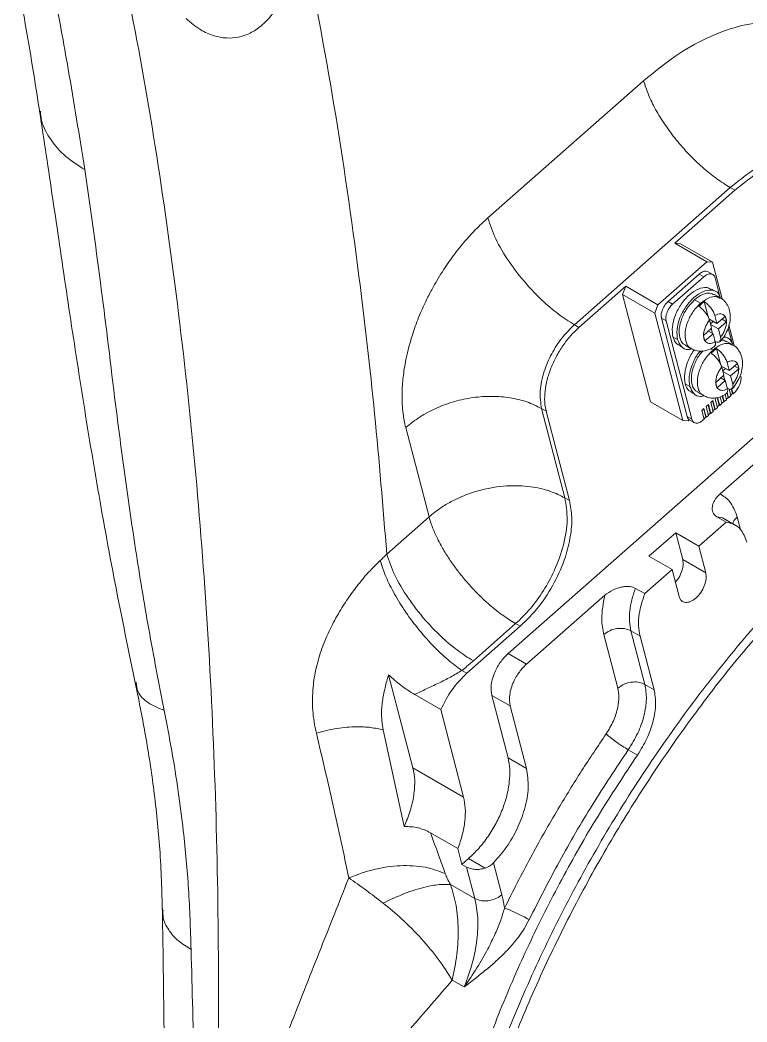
# Model space of a CAD drawing. Header units: millimetres. Extents: x 169 to 14583, y -399 to 10804.
# Drawn here: x 13007.9 to 13119.6, y 7380.2 to 7534.1 of the extents above; entities that cross this region are included whole.
import ezdxf

# ---------------------------------------------------------------- set-up
doc = ezdxf.new("R2010")
doc.units = ezdxf.units.MM
doc.header["$LTSCALE"] = 35

msp = doc.modelspace()

# ---------------------------------------------------------------- linework, layer by layer
at = {"color": 7, "linetype": 'Continuous', "lineweight": 18}
for p, q in [((13103.719, 7524.786), (13079.78, 7503.718)), ((13117.016, 7508.369), (13093.077, 7487.3)), ((13117.016, 7508.369), (13117.724, 7507.961)), ((13117.724, 7507.961), (13108.49, 7499.834)), ((13109.353, 7499.75), (13108.49, 7499.834)), ((13108.49, 7499.834), (13113.44, 7496.977)), ((13109.353, 7499.75), (13114.303, 7496.892)), ((13113.44, 7496.977), (13105.916, 7490.355)), ((13114.303, 7496.892), (13113.44, 7496.977)), ((13114.303, 7496.892), (13115.764, 7491.3)), ((13112.251, 7495.087), (13107.463, 7490.873)), ((13112.958, 7494.678), (13108.17, 7490.465)), ((13112.251, 7495.087), (13112.958, 7494.678)), ((13114.338, 7495.025), (13113.63, 7495.433)), ((13115.43, 7491.657), (13114.685, 7494.51)), ((13100.966, 7493.213), (13093.784, 7486.892)), ((13100.966, 7493.213), (13100.461, 7491.924)), ((13105.916, 7490.355), (13100.966, 7493.213)), ((13100.461, 7491.924), (13104.766, 7475.453)), ((13105.411, 7489.067), (13100.461, 7491.924)), ((13114.899, 7492.344), (13114.192, 7492.752)), ((13115.515, 7491.413), (13114.596, 7491.943)), ((13105.916, 7490.355), (13105.411, 7489.067)), ((13107.463, 7490.873), (13108.17, 7490.465)), ((13112.459, 7490.603), (13111.54, 7491.134)), ((13112.603, 7490.515), (13112.2, 7490.126)), ((13113.02, 7490.848), (13112.603, 7490.515)), ((13113.635, 7488.495), (13113.02, 7490.848)), ((13109.716, 7472.596), (13105.411, 7489.067)), ((13106.454, 7488.296), (13110.4, 7473.198)), ((13107.161, 7487.888), (13106.454, 7488.296)), ((13114.656, 7488.725), (13114.984, 7487.471)), ((13116.233, 7488.571), (13114.984, 7487.471)), ((13116.233, 7488.571), (13116.249, 7488.585)), ((13116.267, 7488.515), (13116.249, 7488.585)), ((13116.267, 7488.515), (13116.446, 7487.832)), ((13093.077, 7487.3), (13093.784, 7486.892)), ((13107.161, 7487.888), (13111.107, 7472.79)), ((13114.163, 7486.749), (13112.913, 7485.649)), ((13114.984, 7487.471), (13113.711, 7488.206)), ((13113.835, 7488.003), (13114.163, 7486.749)), ((13114.406, 7487.805), (13113.984, 7487.434)), ((13114.01, 7487.334), (13115.199, 7486.648)), ((13115.199, 7486.648), (13116.448, 7487.748)), ((13116.464, 7487.761), (13115.769, 7488.163)), ((13116.464, 7487.761), (13116.446, 7487.832)), ((13116.464, 7487.761), (13116.448, 7487.748)), ((13117.314, 7484.45), (13116.705, 7486.779)), ((13116.824, 7487.247), (13117.648, 7484.094)), ((13108.927, 7485.036), (13108.22, 7485.444)), ((13112.897, 7485.635), (13112.913, 7485.649)), ((13112.897, 7485.635), (13112.916, 7485.565)), ((13113.094, 7484.882), (13112.916, 7485.565)), ((13113.128, 7484.826), (13114.378, 7485.925)), ((13114.378, 7485.925), (13113.683, 7486.327)), ((13114.294, 7485.974), (13114.105, 7486.698)), ((13114.706, 7484.672), (13114.378, 7485.925)), ((13115.526, 7485.394), (13115.199, 7486.648)), ((13116.783, 7485.138), (13116.076, 7485.546)), ((13109.088, 7484.155), (13109.795, 7483.747)), ((13110.099, 7484.148), (13111.018, 7483.617)), ((13113.094, 7484.882), (13113.113, 7484.812)), ((13113.128, 7484.826), (13113.113, 7484.812)), ((13114.904, 7483.642), (13114.486, 7483.309)), ((13115.519, 7481.289), (13114.904, 7483.642)), ((13117.399, 7484.207), (13116.479, 7484.737)), ((13114.343, 7483.397), (13113.967, 7483.614)), ((13114.486, 7483.309), (13114.083, 7482.92)), ((13116.867, 7480.265), (13115.594, 7481)), ((13115.718, 7480.797), (13116.046, 7479.543)), ((13116.289, 7480.599), (13115.867, 7480.227)), ((13116.539, 7481.519), (13116.867, 7480.265)), ((13118.116, 7481.365), (13116.867, 7480.265)), ((13118.347, 7480.555), (13117.652, 7480.957)), ((13118.116, 7481.365), (13118.132, 7481.379)), ((13118.151, 7481.309), (13118.132, 7481.379)), ((13118.151, 7481.309), (13118.329, 7480.626)), ((13118.347, 7480.555), (13118.329, 7480.626)), ((13116.046, 7479.543), (13114.796, 7478.443)), ((13116.261, 7478.719), (13115.566, 7479.121)), ((13115.893, 7480.128), (13117.082, 7479.442)), ((13116.177, 7478.768), (13115.988, 7479.492)), ((13117.082, 7479.442), (13118.332, 7480.541)), ((13117.41, 7478.188), (13117.082, 7479.442)), ((13118.347, 7480.555), (13118.332, 7480.541)), ((13110.104, 7478.238), (13110.811, 7477.83)), ((13114.781, 7478.429), (13114.796, 7478.443)), ((13114.781, 7478.429), (13114.799, 7478.359)), ((13114.978, 7477.676), (13114.799, 7478.359)), ((13114.978, 7477.676), (13114.996, 7477.606)), ((13115.012, 7477.62), (13114.996, 7477.606)), ((13115.012, 7477.62), (13116.261, 7478.719)), ((13116.589, 7477.466), (13116.261, 7478.719)), ((13117.45, 7476.684), (13117.234, 7477.513)), ((13110.971, 7476.949), (13111.679, 7476.541)), ((13111.982, 7476.942), (13112.901, 7476.411)), ((13114.669, 7476.059), (13115.056, 7474.577)), ((13115.328, 7474.919), (13115.013, 7476.123)), ((13115.398, 7474.878), (13115.07, 7476.134)), ((13115.466, 7476.23), (13115.74, 7475.179)), ((13116.012, 7475.521), (13115.787, 7476.379)), ((13116.082, 7475.48), (13115.841, 7476.404)), ((13116.216, 7476.577), (13116.424, 7475.781)), ((13116.402, 7475.865), (13116.696, 7476.123)), ((13116.696, 7476.123), (13116.531, 7476.754)), ((13116.766, 7476.082), (13116.552, 7476.904)), ((13116.696, 7476.123), (13116.766, 7476.082)), ((13117.108, 7476.383), (13116.766, 7476.082)), ((13116.835, 7477.429), (13117.108, 7476.383)), ((13117.086, 7476.467), (13117.38, 7476.725)), ((13117.38, 7476.725), (13117.188, 7477.458)), ((13117.38, 7476.725), (13117.45, 7476.684)), ((13117.621, 7476.835), (13117.45, 7476.684)), ((13082.9, 7436.794), (13126.489, 7475.156)), ((13088.031, 7474.417), (13088.738, 7474.009)), ((13088.031, 7474.417), (13091.618, 7460.691)), ((13104.766, 7475.453), (13109.716, 7472.596)), ((13112.988, 7474.445), (13112.646, 7474.144)), ((13113.346, 7473.072), (13112.988, 7474.445)), ((13113.672, 7475.047), (13113.33, 7474.746)), ((13113.33, 7474.746), (13113.688, 7473.373)), ((13113.96, 7473.715), (13113.623, 7475.004)), ((13114.03, 7473.674), (13113.672, 7475.047)), ((13114.356, 7475.649), (13114.014, 7475.348)), ((13114.014, 7475.348), (13114.372, 7473.975)), ((13114.644, 7474.317), (13114.307, 7475.606)), ((13114.714, 7474.276), (13114.356, 7475.649)), ((13115.056, 7474.577), (13114.714, 7474.276)), ((13115.035, 7474.661), (13115.328, 7474.919)), ((13115.328, 7474.919), (13115.398, 7474.878)), ((13115.74, 7475.179), (13115.398, 7474.878)), ((13115.718, 7475.263), (13116.012, 7475.521)), ((13116.012, 7475.521), (13116.082, 7475.48)), ((13116.424, 7475.781), (13116.082, 7475.48)), ((13088.738, 7474.009), (13092.325, 7460.283)), ((13110.4, 7473.198), (13111.107, 7472.79)), ((13112.646, 7474.144), (13113.004, 7472.771)), ((13113.276, 7473.113), (13112.939, 7474.402)), ((13112.983, 7472.855), (13113.276, 7473.113)), ((13113.276, 7473.113), (13113.346, 7473.072)), ((13113.688, 7473.373), (13113.346, 7473.072)), ((13113.667, 7473.457), (13113.96, 7473.715)), ((13113.96, 7473.715), (13114.03, 7473.674)), ((13114.372, 7473.975), (13114.03, 7473.674)), ((13114.351, 7474.059), (13114.644, 7474.317)), ((13114.644, 7474.317), (13114.714, 7474.276)), ((13067.165, 7471.511), (13070.752, 7457.785)), ((13110.579, 7472.511), (13109.716, 7472.596)), ((13110.762, 7472.673), (13110.579, 7472.511)), ((13110.747, 7472.682), (13111.454, 7472.274)), ((13113.004, 7472.771), (13112.833, 7472.621)), ((13115.45, 7461.319), (13126.489, 7471.034)), ((13092.325, 7460.283), (13091.618, 7460.691)), ((13070.752, 7457.785), (13064.256, 7452.068)), ((13114.964, 7457.799), (13116.378, 7456.983)), ((13118.608, 7455.822), (13118.105, 7457.746)), ((13112.177, 7453.286), (13116.378, 7456.983)), ((13117.69, 7456.573), (13116.276, 7457.389)), ((13108.642, 7455.327), (13104.538, 7451.715)), ((13112.177, 7453.286), (13108.642, 7455.327)), ((13109.718, 7451.209), (13108.642, 7455.327)), ((13113.253, 7449.168), (13112.177, 7453.286)), ((13108.073, 7449.674), (13104.538, 7451.715)), ((13113.253, 7449.168), (13109.718, 7451.209)), ((13103.873, 7445.977), (13108.073, 7449.674)), ((13108.073, 7449.674), (13109.15, 7445.556)), ((13103.873, 7445.977), (13102.459, 7446.793)), ((13085.728, 7435.161), (13097.729, 7445.723)), ((13084.756, 7440.959), (13076.548, 7433.736)), ((13084.049, 7441.367), (13077.553, 7435.651)), ((13084.049, 7441.367), (13084.756, 7440.959)), ((13097.586, 7439.687), (13099.738, 7431.452)), ((13101.759, 7440.268), (13103.173, 7439.452)), ((13103.911, 7432.033), (13101.759, 7440.268)), ((13105.325, 7431.217), (13103.173, 7439.452)), ((13085.728, 7435.161), (13082.9, 7436.794)), ((13064.532, 7433.516), (13068.27, 7419.215)), ((13075.779, 7434.179), (13076.548, 7433.736)), ((13103.911, 7432.033), (13105.325, 7431.217)), ((13068.557, 7430.47), (13072.533, 7428.175)), ((13082.888, 7420.744), (13080.377, 7430.352)), ((13080.377, 7430.352), (13083.205, 7428.719)), ((13085.716, 7419.111), (13083.205, 7428.719)), ((13072.533, 7428.175), (13076.048, 7414.724)), ((13063.692, 7425.037), (13066.929, 7410.199)), ((13085.716, 7419.111), (13082.888, 7420.744)), ((13101.358, 7421.993), (13102.772, 7421.177)), ((13068.27, 7419.215), (13076.048, 7414.724)), ((13070.958, 7409.238), (13075.173, 7406.804)), ((13075.173, 7406.804), (13075.806, 7404.382)), ((13075.806, 7404.382), (13076.832, 7405.285)), ((13079.377, 7403.816), (13076.832, 7405.285)), ((13075.806, 7404.382), (13076.513, 7403.974)), ((13076.513, 7403.974), (13077.778, 7399.136)), ((13081.951, 7399.717), (13080.67, 7404.62)), ((13074.04, 7401.293), (13077.778, 7399.136)), ((13074.32, 7386.605), (13076.163, 7385.54))]:
    msp.add_line(p, q, dxfattribs=at)
for points in [[(13022.461, 7548.462), (13024.002, 7540.716), (13027.086, 7525.225), (13030.787, 7501.252), (13033.806, 7476.773), (13036.073, 7451.757), (13037.608, 7426.248), (13038.387, 7400.26), (13038.477, 7373.855), (13037.91, 7355.906), (13037.627, 7346.931)], [(13103.719, 7524.786), (13103.935, 7524.09), (13104.366, 7522.697), (13105.505, 7520.389), (13106.953, 7518.032), (13108.693, 7515.695), (13110.647, 7513.471), (13112.741, 7511.454), (13114.904, 7509.686), (13116.312, 7508.808), (13117.016, 7508.369)], [(13067.165, 7471.511), (13067.875, 7472.079), (13069.297, 7473.215), (13071.865, 7474.556), (13074.631, 7475.562), (13077.524, 7476.171), (13080.427, 7476.369), (13083.221, 7476.138), (13085.834, 7475.519), (13087.298, 7474.785), (13088.031, 7474.417)], [(13101.759, 7440.268), (13101.668, 7440.734), (13101.485, 7441.664), (13101.55, 7443.294), (13101.845, 7445.02), (13102.254, 7446.202), (13102.459, 7446.793)], [(13097.586, 7439.687), (13097.886, 7439.905), (13098.488, 7440.342), (13099.657, 7440.656), (13100.832, 7440.668), (13101.45, 7440.402), (13101.759, 7440.268)], [(13101.358, 7421.993), (13101.873, 7422.831), (13102.905, 7424.506), (13103.843, 7427.23), (13104.268, 7429.863), (13104.03, 7431.31), (13103.911, 7432.033)], [(13097.95, 7424.424), (13098.151, 7424.248), (13098.552, 7423.895), (13099.467, 7423.213), (13100.466, 7422.529), (13101.06, 7422.172), (13101.358, 7421.993)], [(13086.127, 7395.889), (13087.647, 7398.883), (13090.687, 7404.871), (13095.788, 7413.614), (13099.501, 7419.2), (13101.358, 7421.993)], [(13077.778, 7399.136), (13077.966, 7398.167), (13078.341, 7396.231), (13078.172, 7392.827), (13077.508, 7389.223), (13076.611, 7386.768), (13076.163, 7385.54)]]:
    msp.add_open_spline(points, degree=3, dxfattribs=at)
for points, knots in [([(13051.452, 7546.74), (13053.076, 7538.228), (13056.323, 7521.208), (13059.826, 7496.7), (13062.495, 7473.665), (13063.669, 7459.268), (13064.256, 7452.068)], [0, 0, 0, 0, 0.2800285, 0.5599889, 0.7799691, 1, 1, 1, 1]), ([(13007.909, 7538.044), (13008.165, 7536.642), (13009.253, 7530.692), (13010.205, 7524.601), (13010.933, 7519.946)], [0, 0, 0, 0, 0.2356399, 1, 1, 1, 1]), ([(13017.849, 7511.139), (13017.025, 7516.304), (13015.553, 7525.527), (13013.878, 7534.544), (13013.142, 7538.512)], [0, 0, 0, 0, 0.5599843, 1, 1, 1, 1]), ([(13033.433, 7534.342), (13034.141, 7533.729), (13035.393, 7532.646), (13037.576, 7531.673), (13039.564, 7531.281), (13041.486, 7531.422), (13043.332, 7532.058), (13045.14, 7533.272), (13046.909, 7535.175), (13047.749, 7536.815), (13048.221, 7537.736)], [0, 0, 0, 0, 0.1577271, 0.2789165, 0.3818941, 0.477053, 0.5787531, 0.6868231, 0.8238912, 1, 1, 1, 1]), ([(13138.253, 7521.414), (13137.75, 7522.951), (13136.743, 7526.025), (13134.215, 7529.557), (13131.022, 7532.141), (13127.194, 7533.642), (13122.892, 7534.02), (13118.253, 7533.289), (13113.426, 7531.481), (13108.509, 7528.707), (13105.316, 7526.093), (13103.719, 7524.786)], [0, 0, 0, 0, 0.1119974, 0.2239963, 0.3359922, 0.4479925, 0.5599873, 0.6699927, 0.7799935, 0.8899976, 1, 1, 1, 1]), ([(13010.908, 7520.111), (13011.587, 7515.633), (13012.95, 7506.642), (13015.008, 7492.533), (13017.21, 7477.975), (13019.669, 7462.97), (13022.44, 7447.592), (13024.615, 7437.079), (13025.703, 7431.816)], [0, 0, 0, 0, 0.1640441, 0.3293279, 0.4957823, 0.6633364, 0.8314505, 1, 1, 1, 1]), ([(13017.849, 7511.139), (13016.832, 7511.789), (13014.742, 7513.123), (13012.536, 7515.718), (13011.22, 7518.102), (13011.08, 7519.654), (13011.037, 7520.129)], [0, 0, 0, 0, 0.2757729, 0.5664587, 0.8671048, 1, 1, 1, 1]), ([(13132.032, 7513.687), (13131.213, 7513.847), (13129.576, 7514.167), (13126.816, 7513.844), (13123.761, 7512.871), (13120.432, 7511.138), (13118.155, 7509.292), (13117.016, 7508.369)], [0, 0, 0, 0, 0.1867038, 0.3734076, 0.5601115, 0.7800557, 1, 1, 1, 1]), ([(13132.739, 7513.279), (13131.629, 7513.466), (13129.41, 7513.842), (13125.586, 7512.943), (13121.615, 7511.082), (13119.021, 7509.001), (13117.724, 7507.961)], [0, 0, 0, 0, 0.2499882, 0.4999983, 0.7499536, 1, 1, 1, 1]), ([(13030.057, 7428.01), (13029.241, 7432.211), (13027.612, 7440.603), (13025.624, 7452.797), (13023.907, 7464.676), (13022.146, 7478.417), (13020.323, 7493.909), (13018.674, 7505.398), (13017.849, 7511.139)], [0, 0, 0, 0, 0.1408703, 0.2814263, 0.4216432, 0.5615384, 0.7808991, 1, 1, 1, 1]), ([(13079.78, 7503.718), (13079.129, 7503.116), (13077.608, 7501.71), (13075.527, 7499.314), (13073.883, 7497.1), (13072.752, 7495.398), (13071.895, 7494.005), (13070.999, 7492.409), (13070.221, 7490.87), (13069.549, 7489.395), (13068.825, 7487.649), (13067.942, 7485.123), (13067.184, 7482.153), (13066.8, 7479.692), (13066.643, 7477.936), (13066.587, 7476.569), (13066.613, 7475.089), (13066.732, 7473.753), (13066.918, 7472.542), (13067.078, 7471.872), (13067.165, 7471.511)], [0, 0, 0, 0, 0.0734284, 0.17154, 0.2499302, 0.2866723, 0.3283551, 0.3749834, 0.4265398, 0.4604484, 0.5, 0.5734284, 0.67154, 0.7499302, 0.7866723, 0.8283551, 0.8749834, 0.9265398, 0.9604487, 1, 1, 1, 1]), ([(13079.78, 7503.718), (13080.131, 7502.66), (13080.834, 7500.546), (13082.946, 7496.984), (13085.439, 7493.753), (13088.059, 7491.045), (13090.592, 7488.869), (13092.249, 7487.823), (13093.077, 7487.3)], [0, 0, 0, 0, 0.1865539, 0.3731079, 0.5596618, 0.7064412, 0.8532206, 1, 1, 1, 1]), ([(13113.62, 7495.411), (13113.489, 7495.473), (13113.238, 7495.592), (13112.734, 7495.451), (13112.412, 7495.208), (13112.251, 7495.087)], [0, 0, 0, 0, 0.3494291, 0.6747146, 1, 1, 1, 1]), ([(13114.685, 7494.51), (13114.657, 7494.594), (13114.601, 7494.762), (13114.401, 7495.008), (13114.037, 7495.147), (13113.595, 7495.086), (13113.225, 7494.896), (13113.048, 7494.751), (13112.958, 7494.678)], [0, 0, 0, 0, 0.1244864, 0.246139, 0.5005098, 0.754359, 0.8757743, 1, 1, 1, 1]), ([(13114.155, 7492.682), (13113.924, 7492.82), (13113.368, 7493.153), (13112.124, 7492.873), (13110.723, 7491.979), (13109.445, 7490.522), (13108.515, 7488.765), (13108.022, 7486.927), (13108.154, 7485.938), (13108.22, 7485.444)], [0, 0, 0, 0, 0.10550758, 0.25458965, 0.40367172, 0.55275379, 0.70183586, 0.85091793, 1, 1, 1, 1]), ([(13115.487, 7491.556), (13115.39, 7491.766), (13115.115, 7492.365), (13114.164, 7492.705), (13112.843, 7492.478), (13111.426, 7491.568), (13110.156, 7490.112), (13109.22, 7488.357), (13108.734, 7486.52), (13108.863, 7485.531), (13108.927, 7485.036)], [0, 0, 0, 0, 0.0712596, 0.2038821, 0.3365714, 0.4692553, 0.6019446, 0.7346284, 0.8673175, 1, 1, 1, 1]), ([(13114.559, 7491.874), (13114.368, 7491.986), (13113.883, 7492.271), (13112.777, 7492.044), (13111.953, 7491.437), (13111.54, 7491.134)], [0, 0, 0, 0, 0.2460213, 0.6230107, 1, 1, 1, 1]), ([(13115.474, 7491.346), (13115.284, 7491.457), (13114.8, 7491.74), (13113.696, 7491.514), (13112.872, 7490.907), (13112.459, 7490.603)], [0, 0, 0, 0, 0.2445636, 0.6222818, 1, 1, 1, 1]), ([(13115.461, 7484.715), (13115.463, 7484.717), (13115.741, 7484.987), (13116.202, 7485.659), (13116.742, 7486.744), (13117.03, 7487.88), (13117.056, 7488.956), (13116.834, 7489.921), (13116.364, 7490.717), (13115.89, 7491.231), (13115.554, 7491.37), (13115.495, 7491.394)], [0, 0, 0, 0, 0.0009641, 0.1496511, 0.2993877, 0.4536806, 0.5964083, 0.7281584, 0.8524073, 0.9741134, 1, 1, 1, 1]), ([(13107.463, 7490.873), (13107.269, 7490.67), (13106.881, 7490.265), (13106.528, 7489.502), (13106.377, 7488.813), (13106.428, 7488.469), (13106.454, 7488.296)], [0, 0, 0, 0, 0.279619, 0.5592379, 0.779619, 1, 1, 1, 1]), ([(13108.17, 7490.465), (13108.083, 7490.382), (13107.91, 7490.218), (13107.597, 7489.806), (13107.295, 7489.211), (13107.126, 7488.604), (13107.106, 7488.165), (13107.142, 7487.981), (13107.161, 7487.888)], [0, 0, 0, 0, 0.1244864, 0.246139, 0.5005098, 0.754359, 0.8757743, 1, 1, 1, 1]), ([(13111.54, 7491.134), (13111.149, 7490.733), (13110.368, 7489.93), (13109.531, 7488.317), (13109.109, 7486.685), (13109.204, 7485.291), (13109.587, 7484.414), (13110.023, 7484.257), (13110.135, 7484.217)], [0, 0, 0, 0, 0.18700659, 0.37401318, 0.56101977, 0.74802636, 0.93503295, 1, 1, 1, 1]), ([(13112.459, 7490.603), (13112.069, 7490.202), (13111.287, 7489.4), (13110.45, 7487.786), (13110.028, 7486.154), (13110.123, 7484.76), (13110.508, 7483.882), (13110.945, 7483.725), (13111.059, 7483.684)], [0, 0, 0, 0, 0.1868278, 0.3736555, 0.5604833, 0.747311, 0.9341388, 1, 1, 1, 1]), ([(13112.2, 7490.126), (13112.377, 7489.995), (13112.736, 7489.728), (13113.232, 7489.155), (13113.648, 7488.546), (13113.773, 7488.183), (13113.835, 7488.003)], [0, 0, 0, 0, 0.2437603, 0.4956334, 0.7503746, 1, 1, 1, 1]), ([(13112.603, 7490.515), (13112.576, 7490.532), (13112.528, 7490.563), (13112.48, 7490.591), (13112.459, 7490.603)], [0, 0, 0, 0, 0.55998765, 1, 1, 1, 1]), ([(13114.656, 7488.725), (13114.594, 7488.906), (13114.468, 7489.27), (13114.052, 7489.879), (13113.556, 7490.451), (13113.197, 7490.717), (13113.02, 7490.848)], [0, 0, 0, 0, 0.2501593, 0.5054568, 0.7567462, 1, 1, 1, 1]), ([(13116.233, 7488.571), (13116.145, 7488.675), (13115.968, 7488.883), (13115.578, 7488.993), (13115.135, 7488.964), (13114.816, 7488.805), (13114.656, 7488.725)], [0, 0, 0, 0, 0.2509654, 0.5007108, 0.750145, 1, 1, 1, 1]), ([(13116.446, 7487.832), (13116.431, 7487.976), (13116.405, 7488.233), (13116.309, 7488.428), (13116.267, 7488.515)], [0, 0, 0, 0, 0.5593966, 1, 1, 1, 1]), ([(13093.077, 7487.3), (13092.424, 7486.655), (13091.117, 7485.364), (13089.515, 7482.847), (13088.304, 7480.022), (13087.649, 7476.997), (13087.904, 7475.277), (13088.031, 7474.417)], [0, 0, 0, 0, 0.1867813, 0.3735626, 0.560344, 0.780172, 1, 1, 1, 1]), ([(13093.784, 7486.892), (13093.345, 7486.475), (13092.464, 7485.636), (13091.281, 7484.084), (13090.251, 7482.404), (13089.434, 7480.629), (13088.851, 7478.832), (13088.538, 7477.081), (13088.462, 7475.422), (13088.646, 7474.479), (13088.738, 7474.009)], [0, 0, 0, 0, 0.1243496, 0.249995, 0.375593, 0.4999931, 0.624331, 0.7499355, 0.87555, 1, 1, 1, 1]), ([(13113.835, 7488.003), (13113.701, 7487.823), (13113.432, 7487.464), (13113.143, 7486.847), (13112.946, 7486.222), (13112.924, 7485.84), (13112.913, 7485.649)], [0, 0, 0, 0, 0.2509654, 0.5007108, 0.750145, 1, 1, 1, 1]), ([(13115.526, 7485.394), (13115.661, 7485.574), (13115.929, 7485.933), (13116.219, 7486.55), (13116.415, 7487.175), (13116.437, 7487.556), (13116.448, 7487.748)], [0, 0, 0, 0, 0.2509654, 0.5007108, 0.750145, 1, 1, 1, 1]), ([(13108.22, 7485.444), (13108.366, 7485.002), (13108.555, 7484.431), (13109.02, 7484.263), (13109.126, 7484.225)], [0, 0, 0, 0, 0.773823, 1, 1, 1, 1]), ([(13112.916, 7485.565), (13112.931, 7485.421), (13112.957, 7485.164), (13113.052, 7484.968), (13113.094, 7484.882)], [0, 0, 0, 0, 0.5593966, 1, 1, 1, 1]), ([(13114.616, 7484.741), (13114.776, 7484.678), (13115.099, 7484.55), (13115.418, 7484.653), (13115.607, 7484.912), (13115.553, 7485.234), (13115.526, 7485.394)], [0, 0, 0, 0, 0.2437603, 0.4956334, 0.7503746, 1, 1, 1, 1]), ([(13117.37, 7484.35), (13117.272, 7484.554), (13116.993, 7485.138), (13116.433, 7485.474), (13115.98, 7485.388), (13115.963, 7485.385)], [0, 0, 0, 0, 0.340686, 0.9747421, 1, 1, 1, 1]), ([(13108.927, 7485.036), (13109.099, 7484.641), (13109.443, 7483.852), (13110.301, 7483.39), (13110.938, 7483.546), (13111.132, 7483.594)], [0, 0, 0, 0, 0.4107299, 0.8210239, 1, 1, 1, 1]), ([(13111.038, 7483.635), (13111.268, 7483.515), (13111.766, 7483.256), (13112.636, 7483.197), (13113.522, 7483.372), (13114.174, 7483.649), (13114.504, 7483.902), (13114.578, 7483.959)], [0, 0, 0, 0, 0.2048019, 0.4432483, 0.6791514, 0.9282413, 1, 1, 1, 1]), ([(13113.128, 7484.826), (13113.217, 7484.721), (13113.394, 7484.514), (13113.783, 7484.404), (13114.226, 7484.433), (13114.546, 7484.592), (13114.706, 7484.672)], [0, 0, 0, 0, 0.2509654, 0.5007108, 0.750145, 1, 1, 1, 1]), ([(13117.357, 7484.139), (13117.167, 7484.251), (13116.683, 7484.534), (13115.58, 7484.308), (13114.755, 7483.701), (13114.343, 7483.397)], [0, 0, 0, 0, 0.2445636, 0.6222818, 1, 1, 1, 1]), ([(13114.706, 7484.672), (13114.734, 7484.51), (13114.792, 7484.183), (13114.647, 7484.032), (13114.574, 7483.956)], [0, 0, 0, 0, 0.4961352, 1, 1, 1, 1]), ([(13116.539, 7481.519), (13116.477, 7481.699), (13116.351, 7482.064), (13115.935, 7482.673), (13115.439, 7483.245), (13115.08, 7483.511), (13114.904, 7483.642)], [0, 0, 0, 0, 0.2501593, 0.5054568, 0.7567462, 1, 1, 1, 1]), ([(13116.443, 7484.668), (13116.257, 7484.801), (13115.964, 7485.012), (13115.545, 7484.9), (13115.391, 7484.859)], [0, 0, 0, 0, 0.6325058, 1, 1, 1, 1]), ([(13117.344, 7477.509), (13117.346, 7477.511), (13117.624, 7477.781), (13118.085, 7478.453), (13118.625, 7479.538), (13118.913, 7480.674), (13118.94, 7481.75), (13118.718, 7482.715), (13118.247, 7483.511), (13117.774, 7484.025), (13117.437, 7484.164), (13117.378, 7484.188)], [0, 0, 0, 0, 0.0009641, 0.1496511, 0.2993877, 0.4536806, 0.5964083, 0.7281584, 0.8524073, 0.9741134, 1, 1, 1, 1]), ([(13111.522, 7483.421), (13111.476, 7483.37), (13111.013, 7482.853), (13110.415, 7481.534), (13109.901, 7479.727), (13110.036, 7478.734), (13110.104, 7478.238)], [0, 0, 0, 0, 0.035235, 0.3568233, 0.6784117, 1, 1, 1, 1]), ([(13112.444, 7483.255), (13112.325, 7483.125), (13111.784, 7482.535), (13111.115, 7481.132), (13110.615, 7479.319), (13110.745, 7478.326), (13110.811, 7477.83)], [0, 0, 0, 0, 0.0858753, 0.3905806, 0.6952978, 1, 1, 1, 1]), ([(13112.853, 7483.278), (13112.665, 7483.078), (13112.092, 7482.47), (13111.42, 7481.104), (13110.99, 7479.481), (13111.087, 7478.085), (13111.47, 7477.208), (13111.906, 7477.051), (13112.019, 7477.011)], [0, 0, 0, 0, 0.1010644, 0.3078396, 0.5146148, 0.72139, 0.9281652, 1, 1, 1, 1]), ([(13114.343, 7483.397), (13113.952, 7482.996), (13113.17, 7482.194), (13112.334, 7480.58), (13111.911, 7478.948), (13112.006, 7477.554), (13112.391, 7476.676), (13112.829, 7476.519), (13112.943, 7476.478)], [0, 0, 0, 0, 0.1868278, 0.3736555, 0.5604833, 0.747311, 0.9341388, 1, 1, 1, 1]), ([(13114.083, 7482.92), (13114.26, 7482.788), (13114.62, 7482.522), (13115.115, 7481.949), (13115.531, 7481.34), (13115.656, 7480.977), (13115.718, 7480.797)], [0, 0, 0, 0, 0.2437603, 0.4956334, 0.7503746, 1, 1, 1, 1]), ([(13114.486, 7483.309), (13114.459, 7483.326), (13114.411, 7483.357), (13114.364, 7483.385), (13114.343, 7483.397)], [0, 0, 0, 0, 0.5599877, 1, 1, 1, 1]), ([(13115.718, 7480.797), (13115.584, 7480.617), (13115.316, 7480.258), (13115.026, 7479.641), (13114.83, 7479.016), (13114.808, 7478.634), (13114.796, 7478.443)], [0, 0, 0, 0, 0.2509654, 0.5007108, 0.750145, 1, 1, 1, 1]), ([(13118.116, 7481.365), (13118.028, 7481.469), (13117.851, 7481.677), (13117.462, 7481.787), (13117.019, 7481.758), (13116.699, 7481.599), (13116.539, 7481.519)], [0, 0, 0, 0, 0.2509654, 0.5007108, 0.750145, 1, 1, 1, 1]), ([(13118.329, 7480.626), (13118.314, 7480.77), (13118.288, 7481.027), (13118.193, 7481.222), (13118.151, 7481.309)], [0, 0, 0, 0, 0.5593966, 1, 1, 1, 1]), ([(13117.41, 7478.188), (13117.544, 7478.368), (13117.813, 7478.727), (13118.102, 7479.344), (13118.298, 7479.969), (13118.321, 7480.35), (13118.332, 7480.541)], [0, 0, 0, 0, 0.2509654, 0.5007108, 0.750145, 1, 1, 1, 1]), ([(13117.621, 7476.835), (13117.709, 7476.917), (13117.881, 7477.081), (13118.195, 7477.493), (13118.497, 7478.088), (13118.665, 7478.695), (13118.685, 7479.134), (13118.649, 7479.318), (13118.631, 7479.411)], [0, 0, 0, 0, 0.1244864, 0.246139, 0.5005098, 0.754359, 0.8757743, 1, 1, 1, 1]), ([(13110.104, 7478.238), (13110.249, 7477.796), (13110.438, 7477.225), (13110.904, 7477.057), (13111.009, 7477.019)], [0, 0, 0, 0, 0.77382297, 1, 1, 1, 1]), ([(13110.811, 7477.83), (13110.983, 7477.435), (13111.326, 7476.646), (13112.184, 7476.184), (13112.822, 7476.34), (13113.015, 7476.388)], [0, 0, 0, 0, 0.4107299, 0.8210239, 1, 1, 1, 1]), ([(13114.799, 7478.359), (13114.814, 7478.215), (13114.84, 7477.958), (13114.936, 7477.762), (13114.978, 7477.676)], [0, 0, 0, 0, 0.5593966, 1, 1, 1, 1]), ([(13115.012, 7477.62), (13115.1, 7477.515), (13115.277, 7477.307), (13115.666, 7477.198), (13116.109, 7477.227), (13116.429, 7477.386), (13116.589, 7477.466)], [0, 0, 0, 0, 0.2509654, 0.5007108, 0.750145, 1, 1, 1, 1]), ([(13116.5, 7477.534), (13116.659, 7477.472), (13116.982, 7477.344), (13117.301, 7477.447), (13117.49, 7477.706), (13117.436, 7478.028), (13117.41, 7478.188)], [0, 0, 0, 0, 0.2437603, 0.4956334, 0.7503746, 1, 1, 1, 1]), ([(13112.922, 7476.429), (13113.151, 7476.309), (13113.649, 7476.05), (13114.519, 7475.991), (13115.405, 7476.166), (13116.058, 7476.443), (13116.387, 7476.696), (13116.461, 7476.753)], [0, 0, 0, 0, 0.2048019, 0.4432483, 0.6791514, 0.9282413, 1, 1, 1, 1]), ([(13116.589, 7477.466), (13116.617, 7477.304), (13116.675, 7476.977), (13116.53, 7476.826), (13116.457, 7476.75)], [0, 0, 0, 0, 0.4961352, 1, 1, 1, 1]), ([(13110.4, 7473.198), (13110.445, 7473.072), (13110.526, 7472.847), (13110.69, 7472.726), (13110.762, 7472.673)], [0, 0, 0, 0, 0.5596618, 1, 1, 1, 1]), ([(13111.107, 7472.79), (13111.135, 7472.705), (13111.19, 7472.537), (13111.39, 7472.291), (13111.754, 7472.153), (13112.196, 7472.213), (13112.566, 7472.403), (13112.744, 7472.548), (13112.833, 7472.621)], [0, 0, 0, 0, 0.12448639, 0.24613903, 0.50050978, 0.75435896, 0.87577432, 1, 1, 1, 1]), ([(13091.618, 7460.691), (13090.899, 7461.054), (13089.444, 7461.787), (13087.142, 7462.335), (13085.01, 7462.571), (13083.095, 7462.586), (13081.441, 7462.44), (13080.059, 7462.211), (13078.971, 7461.973), (13077.835, 7461.661), (13076.66, 7461.265), (13075.413, 7460.761), (13074.009, 7460.068), (13072.374, 7459.101), (13071.328, 7458.253), (13070.752, 7457.785)], [0, 0, 0, 0, 0.1226868, 0.2482634, 0.3306157, 0.4127062, 0.4998427, 0.5444728, 0.5917606, 0.641761, 0.6945025, 0.7499871, 0.8143067, 0.8976394, 1, 1, 1, 1]), ([(13091.618, 7460.691), (13091.795, 7459.61), (13092.15, 7457.447), (13091.527, 7453.504), (13090.2, 7449.741), (13088.39, 7446.416), (13086.371, 7443.606), (13084.823, 7442.114), (13084.049, 7441.367)], [0, 0, 0, 0, 0.1865539, 0.3731079, 0.5596618, 0.7064412, 0.8532206, 1, 1, 1, 1]), ([(13115.45, 7461.319), (13115.124, 7460.974), (13114.596, 7460.418), (13114.315, 7459.648), (13114.233, 7459.123), (13114.269, 7458.702), (13114.415, 7458.322), (13114.641, 7458.017), (13114.858, 7457.87), (13114.964, 7457.799)], [0, 0, 0, 0, 0.300228, 0.4840734, 0.5866727, 0.7108919, 0.8156023, 0.9102911, 1, 1, 1, 1]), ([(13118.105, 7457.746), (13117.777, 7458.63), (13117.191, 7460.208), (13115.982, 7460.979), (13115.45, 7461.319)], [0, 0, 0, 0, 0.5596136, 1, 1, 1, 1]), ([(13084.756, 7440.959), (13085.736, 7441.928), (13087.697, 7443.864), (13090.095, 7447.634), (13091.705, 7451.37), (13092.537, 7454.79), (13092.787, 7457.773), (13092.479, 7459.446), (13092.325, 7460.283)], [0, 0, 0, 0, 0.1865539, 0.3731079, 0.5596618, 0.7064412, 0.8532206, 1, 1, 1, 1]), ([(13070.752, 7457.785), (13070.868, 7457.384), (13071.067, 7456.698), (13071.502, 7455.58), (13071.986, 7454.515), (13072.679, 7453.184), (13073.556, 7451.724), (13074.634, 7450.156), (13075.805, 7448.629), (13077.073, 7447.156), (13078.429, 7445.741), (13080.048, 7444.228), (13081.944, 7442.675), (13083.353, 7441.799), (13084.049, 7441.367)], [0, 0, 0, 0, 0.0730151, 0.1250541, 0.1912879, 0.2501118, 0.341009, 0.4243111, 0.5001475, 0.5882505, 0.6713549, 0.7501848, 0.8767894, 1, 1, 1, 1]), ([(13114.964, 7457.799), (13115.354, 7457.742), (13115.846, 7457.669), (13116.227, 7457.389), (13116.306, 7457.331)], [0, 0, 0, 0, 0.7931024, 1, 1, 1, 1]), ([(13117.424, 7456.726), (13117.439, 7456.806), (13117.507, 7457.171), (13117.843, 7457.494), (13118.105, 7457.746)], [0, 0, 0, 0, 0.2166968, 1, 1, 1, 1]), ([(13116.378, 7456.983), (13116.799, 7456.89), (13117.641, 7456.705), (13118.848, 7455.777), (13119.308, 7454.611), (13119.589, 7453.899)], [0, 0, 0, 0, 0.280356, 0.5607119, 1, 1, 1, 1]), ([(13064.256, 7452.068), (13064.074, 7451.881), (13063.747, 7451.547), (13063.404, 7451.224), (13063.253, 7451.082)], [0, 0, 0, 0, 0.5599854, 1, 1, 1, 1]), ([(13064.256, 7452.068), (13064.608, 7451.011), (13065.31, 7448.897), (13067.422, 7445.334), (13069.915, 7442.103), (13072.535, 7439.396), (13075.068, 7437.22), (13076.725, 7436.174), (13077.553, 7435.651)], [0, 0, 0, 0, 0.1865539, 0.3731079, 0.5596618, 0.7064412, 0.8532206, 1, 1, 1, 1]), ([(13063.253, 7451.082), (13062.723, 7450.568), (13061.876, 7449.747), (13060.756, 7448.47), (13059.657, 7447.128), (13058.35, 7445.363), (13056.892, 7443.101), (13055.461, 7440.458), (13054.232, 7437.565), (13053.349, 7434.565), (13052.93, 7431.982), (13052.813, 7429.818), (13052.866, 7428.043), (13053.058, 7426.276), (13053.309, 7425.117), (13053.434, 7424.536)], [0, 0, 0, 0, 0.0663173, 0.106046, 0.1490876, 0.2202221, 0.3045722, 0.4020964, 0.5157907, 0.6280963, 0.7365418, 0.8025076, 0.8681992, 0.9339268, 1, 1, 1, 1]), ([(13063.253, 7451.082), (13063.484, 7450.35), (13063.96, 7448.839), (13065.222, 7446.239), (13066.891, 7443.469), (13068.947, 7440.657), (13071.232, 7438.048), (13073.576, 7435.799), (13075.06, 7434.708), (13075.779, 7434.179)], [0, 0, 0, 0, 0.130864, 0.2701652, 0.4152216, 0.5625662, 0.7152049, 0.8620894, 1, 1, 1, 1]), ([(13108.572, 7447.764), (13108.702, 7447.902), (13109.088, 7448.312), (13109.537, 7449.224), (13109.838, 7450.317), (13109.758, 7450.911), (13109.718, 7451.209)], [0, 0, 0, 0, 0.1440088, 0.4293273, 0.7143627, 1, 1, 1, 1]), ([(13109.15, 7445.556), (13109.251, 7445.314), (13109.453, 7444.829), (13110.107, 7444.561), (13110.905, 7444.7), (13111.754, 7445.25), (13112.518, 7446.12), (13113.077, 7447.175), (13113.372, 7448.278), (13113.293, 7448.871), (13113.253, 7449.168)], [0, 0, 0, 0, 0.125, 0.25, 0.375, 0.5, 0.625, 0.75, 0.875, 1, 1, 1, 1]), ([(13102.459, 7446.793), (13102.336, 7446.854), (13102.091, 7446.975), (13101.631, 7447.074), (13101.082, 7447.091), (13100.497, 7447.029), (13099.782, 7446.858), (13098.79, 7446.507), (13098.135, 7446.023), (13097.729, 7445.723)], [0, 0, 0, 0, 0.0914214, 0.1838228, 0.2858471, 0.4135088, 0.5161023, 0.699865, 1, 1, 1, 1]), ([(13124.98, 7445.639), (13124.249, 7444.842), (13122.129, 7442.531), (13118.694, 7438.569), (13114.72, 7433.708), (13110.863, 7428.688), (13107.132, 7423.525), (13103.536, 7418.231), (13100.082, 7412.818), (13096.78, 7407.299), (13093.637, 7401.688), (13090.66, 7395.997), (13087.858, 7390.241), (13085.235, 7384.432), (13082.8, 7378.586), (13080.557, 7372.715), (13078.512, 7366.833), (13076.671, 7360.955), (13075.037, 7355.094), (13073.615, 7349.264), (13072.409, 7343.479), (13071.422, 7337.753), (13070.657, 7332.098), (13070.116, 7326.529), (13069.8, 7321.059), (13069.712, 7315.7), (13069.852, 7310.465), (13070.22, 7305.368), (13070.817, 7300.421), (13071.642, 7295.635), (13072.692, 7291.025), (13073.967, 7286.6), (13075.464, 7282.374), (13077.177, 7278.358), (13079.105, 7274.562), (13081.239, 7270.997), (13083.576, 7267.673), (13086.103, 7264.593), (13088.832, 7261.792), (13090.94, 7259.852), (13092.19, 7258.932), (13092.411, 7258.769)], [0, 0, 0, 0, 0.0139858, 0.0405096, 0.0670301, 0.0935463, 0.1200589, 0.1465688, 0.1730768, 0.1995837, 0.2260905, 0.2525978, 0.2791065, 0.3056172, 0.332131, 0.3586486, 0.385171, 0.4116989, 0.4382332, 0.4647746, 0.4913238, 0.5178813, 0.5444474, 0.5710224, 0.5976058, 0.6241971, 0.650795, 0.6773971, 0.7039998, 0.7305976, 0.757184, 0.7837511, 0.8102891, 0.8367872, 0.8632334, 0.8896163, 0.9159262, 0.9421569, 0.9683071, 0.994382, 1, 1, 1, 1]), ([(13092.69, 7258.683), (13091.431, 7259.676), (13088.378, 7262.088), (13084.216, 7266.928), (13080.156, 7273.006), (13076.79, 7279.892), (13074.12, 7287.487), (13072.174, 7295.742), (13070.966, 7304.587), (13070.507, 7313.951), (13070.799, 7323.758), (13071.84, 7333.928), (13073.623, 7344.378), (13076.132, 7355.025), (13079.348, 7365.782), (13083.244, 7376.561), (13087.788, 7387.275), (13092.944, 7397.838), (13098.671, 7408.163), (13104.919, 7418.17), (13111.646, 7427.764), (13118.77, 7436.922), (13123.814, 7442.546), (13126.335, 7445.359)], [0, 0, 0, 0, 0.0338724, 0.0821788, 0.1304851, 0.1787915, 0.2270979, 0.2754043, 0.3237107, 0.372017, 0.4203234, 0.4686298, 0.5169362, 0.5652426, 0.613549, 0.6618553, 0.7101617, 0.7584681, 0.8067745, 0.8550809, 0.9033872, 0.9516936, 1, 1, 1, 1]), ([(13097.729, 7445.723), (13097.505, 7444.486), (13097.106, 7442.275), (13097.439, 7440.478), (13097.586, 7439.687)], [0, 0, 0, 0, 0.5596136, 1, 1, 1, 1]), ([(13103.173, 7439.452), (13103.076, 7439.976), (13102.881, 7441.025), (13103.004, 7443.231), (13103.544, 7444.936), (13103.873, 7445.977)], [0, 0, 0, 0, 0.28035597, 0.56071195, 1, 1, 1, 1]), ([(13080.377, 7430.352), (13080.312, 7430.848), (13080.183, 7431.839), (13080.671, 7433.667), (13081.599, 7435.453), (13082.466, 7436.347), (13082.9, 7436.794)], [0, 0, 0, 0, 0.24998814, 0.49998807, 0.74987623, 1, 1, 1, 1]), ([(13077.553, 7435.651), (13077.23, 7435.371), (13076.653, 7434.872), (13076.046, 7434.391), (13075.779, 7434.179)], [0, 0, 0, 0, 0.5599911, 1, 1, 1, 1]), ([(13083.205, 7428.719), (13083.138, 7429.28), (13083.004, 7430.4), (13083.625, 7432.334), (13084.576, 7433.999), (13085.344, 7434.774), (13085.728, 7435.161)], [0, 0, 0, 0, 0.27961896, 0.55923792, 0.77961896, 1, 1, 1, 1]), ([(13064.532, 7433.516), (13064.337, 7432.842), (13063.988, 7431.643), (13063.681, 7430.109), (13063.515, 7428.926), (13063.366, 7427.189), (13063.55, 7425.971), (13063.692, 7425.037)], [0, 0, 0, 0, 0.2213179, 0.3940191, 0.5122649, 0.6260161, 1, 1, 1, 1]), ([(13068.557, 7430.47), (13067.835, 7430.914), (13066.497, 7431.738), (13065.152, 7432.955), (13064.532, 7433.516)], [0, 0, 0, 0, 0.5391366, 1, 1, 1, 1]), ([(13075.779, 7434.179), (13075.215, 7433.835), (13074.057, 7433.129), (13072.162, 7432.201), (13070.295, 7431.332), (13069.137, 7430.758), (13068.557, 7430.47)], [0, 0, 0, 0, 0.2363983, 0.4849581, 0.7419892, 1, 1, 1, 1]), ([(13076.548, 7433.736), (13075.754, 7432.943), (13074.167, 7431.357), (13073.078, 7429.236), (13072.533, 7428.175)], [0, 0, 0, 0, 0.49986886, 1, 1, 1, 1]), ([(13025.702, 7431.822), (13026.221, 7429.261), (13027.316, 7423.864), (13028.563, 7415.482), (13029.514, 7406.415), (13029.686, 7400.313), (13029.775, 7397.13)], [0, 0, 0, 0, 0.2152186, 0.4535882, 0.715002, 1, 1, 1, 1]), ([(13030.057, 7428.01), (13029.182, 7428.394), (13027.384, 7429.182), (13025.898, 7430.714), (13025.798, 7431.868), (13025.755, 7432.362)], [0, 0, 0, 0, 0.3515966, 0.722092, 1, 1, 1, 1]), ([(13097.95, 7424.424), (13098.351, 7425.083), (13099.153, 7426.403), (13099.763, 7428.395), (13099.97, 7430.126), (13099.815, 7431.009), (13099.738, 7431.452)], [0, 0, 0, 0, 0.2796833, 0.559807, 0.779564, 1, 1, 1, 1]), ([(13099.738, 7431.452), (13100.079, 7431.694), (13100.761, 7432.177), (13102.004, 7432.443), (13103.106, 7432.394), (13103.643, 7432.153), (13103.911, 7432.033)], [0, 0, 0, 0, 0.279619, 0.5592379, 0.779619, 1, 1, 1, 1]), ([(13105.325, 7431.217), (13105.443, 7430.493), (13105.679, 7429.045), (13105.258, 7426.415), (13104.317, 7423.69), (13103.287, 7422.015), (13102.772, 7421.177)], [0, 0, 0, 0, 0.2499909, 0.4999959, 0.7499268, 1, 1, 1, 1]), ([(13034.183, 7391.308), (13034.087, 7394.391), (13033.901, 7400.399), (13033.149, 7408.533), (13032.234, 7415.635), (13031.262, 7421.799), (13030.457, 7425.952), (13030.057, 7428.01)], [0, 0, 0, 0, 0.2578265, 0.5024614, 0.6671512, 0.8350214, 1, 1, 1, 1]), ([(13053.434, 7424.536), (13054.488, 7424.813), (13056.584, 7425.364), (13059.411, 7425.578), (13061.8, 7425.467), (13063.07, 7425.178), (13063.692, 7425.037)], [0, 0, 0, 0, 0.2882348, 0.57327044, 0.79092312, 1, 1, 1, 1]), ([(13053.434, 7424.536), (13054.313, 7420.824), (13056.07, 7413.403), (13057.633, 7406.006), (13058.414, 7402.31)], [0, 0, 0, 0, 0.5001933, 1, 1, 1, 1]), ([(13082.339, 7397.667), (13083.641, 7400.249), (13086.242, 7405.411), (13090.254, 7412.428), (13094.153, 7418.778), (13096.684, 7422.541), (13097.95, 7424.424)], [0, 0, 0, 0, 0.28009417, 0.55992469, 0.77985122, 1, 1, 1, 1]), ([(13102.772, 7421.177), (13100.717, 7418.079), (13096.602, 7411.874), (13091.053, 7402.111), (13086.015, 7392.127), (13081.588, 7381.974), (13077.79, 7371.743), (13074.661, 7361.516), (13072.217, 7351.388), (13070.489, 7341.452), (13069.511, 7331.805), (13069.214, 7323.019), (13069.591, 7317.694), (13069.761, 7315.295)], [0, 0, 0, 0, 0.0923081, 0.1848269, 0.2773376, 0.3696506, 0.4619548, 0.5544758, 0.6469879, 0.7393011, 0.8316053, 0.9241264, 1, 1, 1, 1]), ([(13076.832, 7405.285), (13077.359, 7405.786), (13078.417, 7406.792), (13079.836, 7408.654), (13081.073, 7410.67), (13082.052, 7412.8), (13082.752, 7414.957), (13083.128, 7417.057), (13083.219, 7419.049), (13082.998, 7420.181), (13082.888, 7420.744)], [0, 0, 0, 0, 0.1243579, 0.2499958, 0.3755943, 0.4999942, 0.6243424, 0.7499462, 0.8755584, 1, 1, 1, 1]), ([(13066.929, 7410.199), (13067.262, 7410.999), (13067.933, 7412.609), (13068.447, 7415.011), (13068.63, 7417.295), (13068.39, 7418.577), (13068.27, 7419.215)], [0, 0, 0, 0, 0.2483361, 0.4997771, 0.7513879, 1, 1, 1, 1]), ([(13080.67, 7404.62), (13081.356, 7405.408), (13082.727, 7406.984), (13084.349, 7409.848), (13085.546, 7412.984), (13086.159, 7416.281), (13085.864, 7418.168), (13085.716, 7419.111)], [0, 0, 0, 0, 0.1867637, 0.3735275, 0.5602912, 0.7801456, 1, 1, 1, 1]), ([(13076.048, 7414.724), (13076.158, 7414.163), (13076.379, 7413.034), (13076.286, 7411.049), (13075.928, 7408.952), (13075.424, 7407.518), (13075.173, 7406.804)], [0, 0, 0, 0, 0.2487255, 0.499896, 0.7511172, 1, 1, 1, 1]), ([(13066.929, 7410.199), (13067.652, 7410.181), (13069.064, 7410.146), (13070.337, 7409.535), (13070.958, 7409.238)], [0, 0, 0, 0, 0.5120136, 1, 1, 1, 1]), ([(13070.958, 7409.238), (13071.39, 7408.062), (13072.161, 7405.964), (13072.912, 7403.875), (13073.243, 7402.956)], [0, 0, 0, 0, 0.5602247, 1, 1, 1, 1]), ([(13073.243, 7402.956), (13072.244, 7403.333), (13070.206, 7404.101), (13066.369, 7404.287), (13062.298, 7403.757), (13059.692, 7402.786), (13058.414, 7402.31)], [0, 0, 0, 0, 0.2451369, 0.4999999, 0.7548629, 1, 1, 1, 1]), ([(13076.513, 7403.974), (13076.711, 7403.879), (13077.109, 7403.689), (13077.845, 7403.589), (13078.62, 7403.606), (13079.126, 7403.747), (13079.377, 7403.816)], [0, 0, 0, 0, 0.2481459, 0.5006167, 0.752409, 1, 1, 1, 1]), ([(13080.67, 7404.62), (13080.488, 7404.453), (13080.115, 7404.112), (13079.626, 7403.916), (13079.377, 7403.816)], [0, 0, 0, 0, 0.4888164, 1, 1, 1, 1]), ([(13058.414, 7402.31), (13057.679, 7400.448), (13056.145, 7396.561), (13053.866, 7390.836), (13051.594, 7385.107), (13049.351, 7379.406), (13047.348, 7374.237), (13045.514, 7369.404), (13043.827, 7364.871), (13042.264, 7360.567), (13040.759, 7356.301), (13039.241, 7351.889), (13038.198, 7348.684), (13037.627, 7346.931)], [0, 0, 0, 0, 0.0921851, 0.1924025, 0.2922237, 0.390522, 0.4953677, 0.5718453, 0.655783, 0.7471802, 0.8138466, 0.8981199, 1, 1, 1, 1]), ([(13058.414, 7402.31), (13059.288, 7401.696), (13060.959, 7400.522), (13062.806, 7399.103), (13063.687, 7398.426)], [0, 0, 0, 0, 0.5228191, 1, 1, 1, 1]), ([(13074.04, 7401.293), (13073.863, 7401.607), (13073.539, 7402.181), (13073.335, 7402.715), (13073.243, 7402.956)], [0, 0, 0, 0, 0.5478676, 1, 1, 1, 1]), ([(13063.687, 7398.426), (13064.803, 7398.951), (13067.048, 7400.008), (13069.963, 7400.901), (13072.334, 7401.338), (13073.478, 7401.308), (13074.04, 7401.293)], [0, 0, 0, 0, 0.2816188, 0.5666422, 0.7871762, 1, 1, 1, 1]), ([(13074.32, 7386.605), (13074.592, 7387.927), (13075.135, 7390.574), (13075.295, 7394.462), (13074.997, 7398.144), (13074.359, 7400.243), (13074.04, 7401.293)], [0, 0, 0, 0, 0.2496277, 0.4994402, 0.749535, 1, 1, 1, 1]), ([(13077.778, 7399.136), (13078.128, 7398.99), (13078.828, 7398.699), (13080.075, 7398.78), (13081.167, 7399.135), (13081.69, 7399.523), (13081.951, 7399.717)], [0, 0, 0, 0, 0.279619, 0.5592379, 0.779619, 1, 1, 1, 1]), ([(13082.339, 7397.667), (13082.283, 7398.063), (13082.183, 7398.77), (13082.022, 7399.428), (13081.951, 7399.717)], [0, 0, 0, 0, 0.55998124, 1, 1, 1, 1]), ([(13029.77, 7397.579), (13029.881, 7390.491), (13030.102, 7376.378), (13030.17, 7362.009), (13030.204, 7354.856)], [0, 0, 0, 0, 0.5022124, 1, 1, 1, 1]), ([(13063.687, 7398.426), (13064.647, 7397.639), (13066.702, 7395.955), (13069.594, 7393.009), (13072.265, 7389.813), (13073.635, 7387.673), (13074.32, 7386.605)], [0, 0, 0, 0, 0.2325258, 0.4978725, 0.7492567, 1, 1, 1, 1]), ([(13076.163, 7385.54), (13076.827, 7386.521), (13078.134, 7388.453), (13079.694, 7391.179), (13080.881, 7393.607), (13081.752, 7395.68), (13082.153, 7397.038), (13082.339, 7397.667)], [0, 0, 0, 0, 0.25288099, 0.49828243, 0.69463575, 0.85850743, 1, 1, 1, 1]), ([(13086.127, 7395.889), (13085.797, 7396.073), (13085.111, 7396.454), (13083.948, 7397.015), (13082.974, 7397.44), (13082.545, 7397.593), (13082.339, 7397.667)], [0, 0, 0, 0, 0.2702609, 0.5624288, 0.789736, 1, 1, 1, 1]), ([(13034.183, 7391.308), (13033.495, 7391.742), (13032.076, 7392.637), (13030.638, 7394.326), (13029.828, 7395.933), (13029.861, 7396.967), (13029.873, 7397.335)], [0, 0, 0, 0, 0.2639281, 0.5450555, 0.8378753, 1, 1, 1, 1]), ([(13076.163, 7385.54), (13076.788, 7386.024), (13077.968, 7386.938), (13079.635, 7388.276), (13081.067, 7389.515), (13082.255, 7390.648), (13083.382, 7391.839), (13084.403, 7393.08), (13085.375, 7394.47), (13085.872, 7395.408), (13086.127, 7395.889)], [0, 0, 0, 0, 0.1722027, 0.3254326, 0.4589793, 0.5724893, 0.6663927, 0.7944465, 0.8946731, 1, 1, 1, 1]), ([(13035.479, 7348.171), (13035.21, 7356.363), (13034.731, 7371.001), (13034.35, 7385.1), (13034.183, 7391.308)], [0, 0, 0, 0, 0.5596459, 1, 1, 1, 1]), ([(13037.627, 7346.931), (13038.434, 7347.824), (13040.083, 7349.648), (13042.702, 7352.459), (13045.367, 7355.279), (13048.116, 7358.159), (13051.104, 7361.272), (13054.048, 7364.338), (13057.325, 7367.772), (13060.666, 7371.301), (13064.351, 7375.269), (13067.798, 7379.069), (13071.09, 7382.788), (13073.26, 7385.352), (13074.32, 7386.605)], [0, 0, 0, 0, 0.0816579, 0.1668632, 0.2484183, 0.3241886, 0.4074108, 0.500928, 0.564349, 0.6677018, 0.7592137, 0.842244, 0.9229356, 1, 1, 1, 1])]:
    msp.add_open_spline(points, degree=3, knots=knots, dxfattribs=at)

doc.saveas('drawing.dxf')
